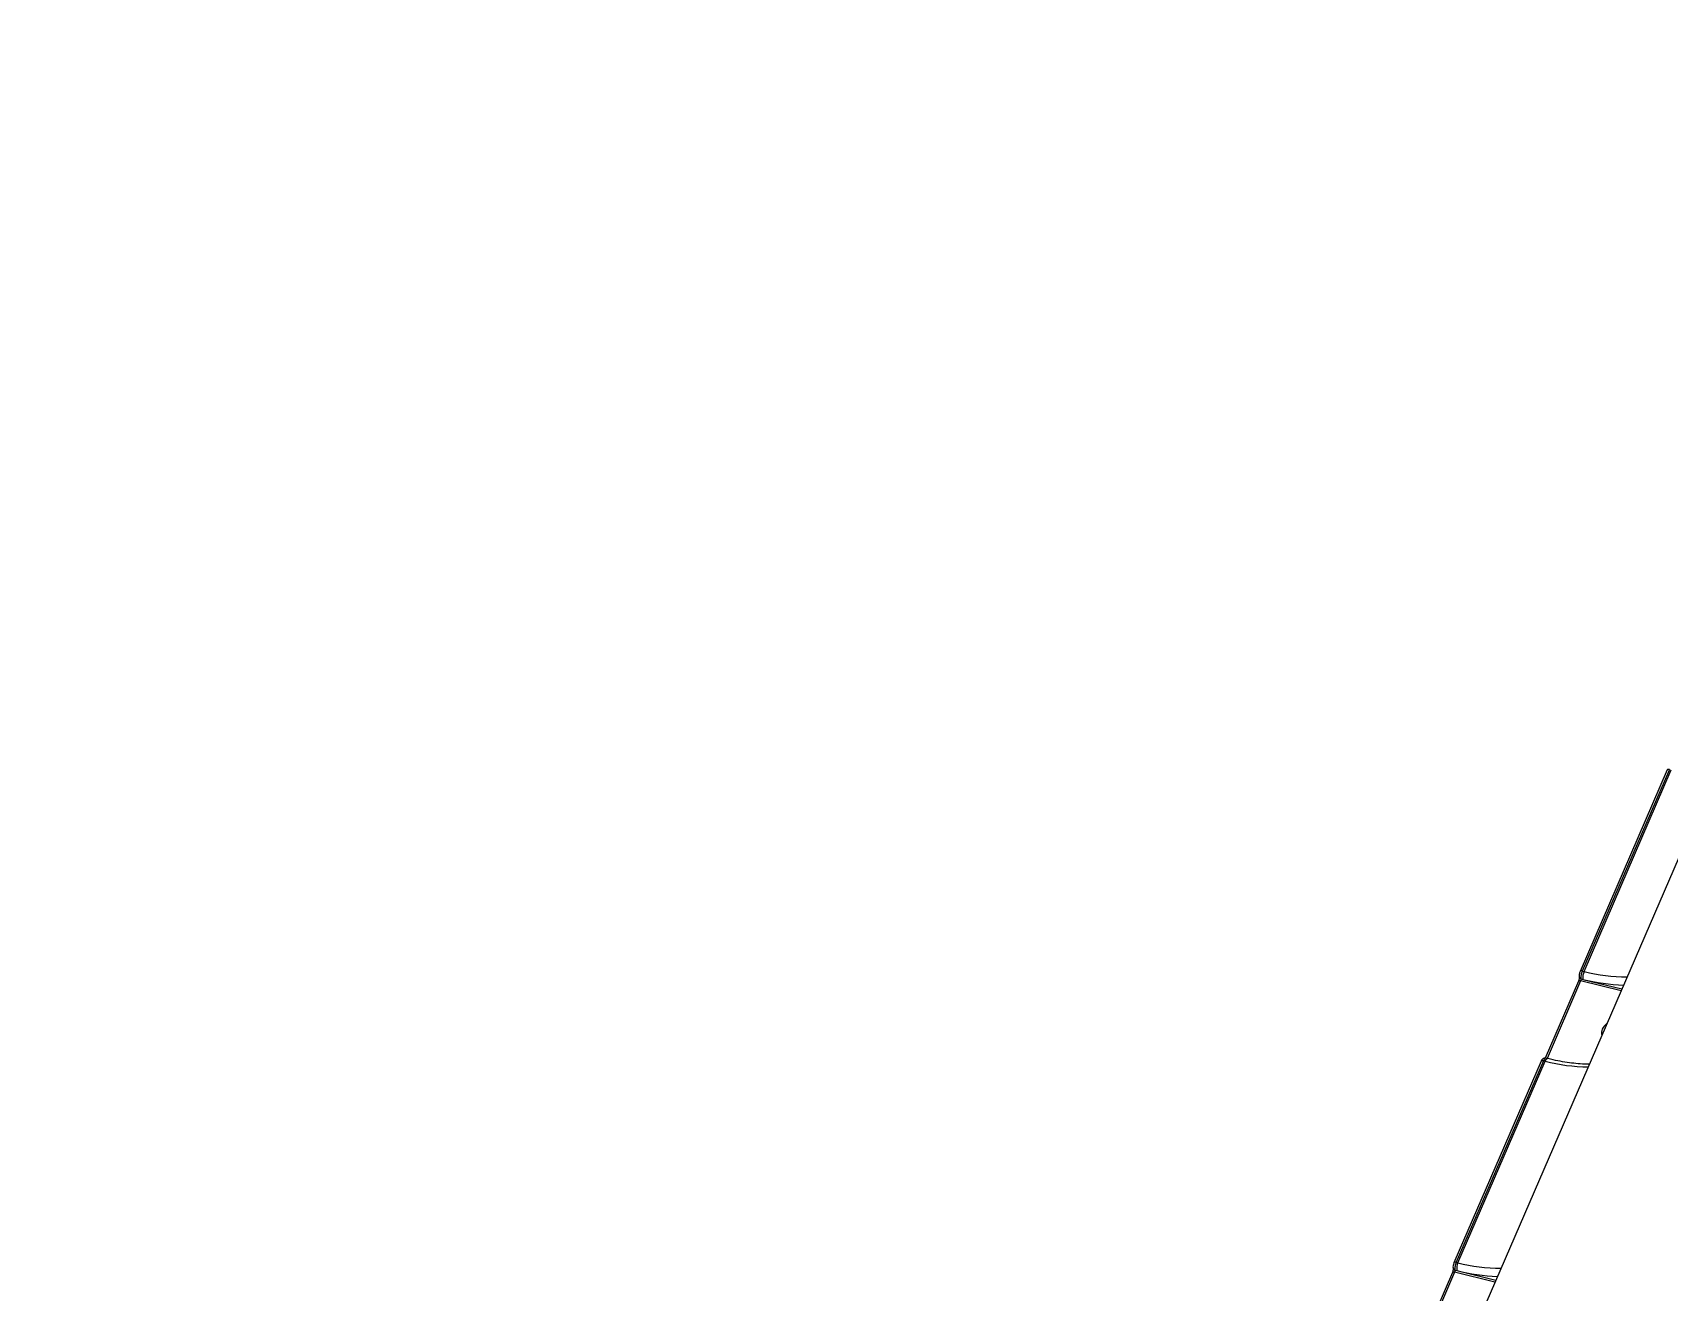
# Model space of a CAD drawing. Header units: millimetres. Extents: x -11024 to 8278, y -7837 to 5770.
# Drawn here: x 3214 to 3770, y 2128 to 2555 of the extents above; entities that cross this region are included whole.
import ezdxf

# ---------------------------------------------------------------- set-up
doc = ezdxf.new("R2010")
doc.units = ezdxf.units.MM
for name, color, linetype in [('DIKOM_ОБЪЕКТ', 7, 'Continuous'), ('DIKOM_РАЗМЕР_ЗОНА', 7, 'Continuous'), ('DIKOM_РАЗМЕР_ОБЪЕКТА', 7, 'Continuous')]:
    doc.layers.add(name, color=color, linetype=linetype)
doc.styles.add('style1', font='arial.ttf', dxfattribs={"width": 0.8})
doc.dimstyles.new('1-50', dxfattribs={"dimtxt": 300, "dimasz": 200, "dimexe": 100, "dimexo": 0, "dimgap": 100, "dimtad": 1, "dimtxsty": 'style1', "dimcen": 200, "dimclrd": 7, "dimclre": 7, "dimclrt": 7, "dimadec": 1, "dimazin": 2, "dimtfac": 1, "dimtmove": 0, "dimatfit": 2, "dimfxl": 0, "dimlwd": 25, "dimlwe": 18, "dimarcsym": 0})

# ---------------------------------------------------------------- blocks, each defined once
blk = doc.blocks.new('*D9')
at = {"layer": 'Defpoints', "color": 0, "transparency": 16777216}
for p in [(3740.68, 3707.51), (-8191.56, -3797.25), (-1076.12, -3797.25)]:
    blk.add_point(p, dxfattribs=at)
at = {"layer": 'DIKOM_РАЗМЕР_ОБЪЕКТА', "color": 7, "lineweight": 18, "transparency": 16777216}
for p, q in [((3740.68, 3707.51), (-8291.56, 3707.51)), ((-1076.12, -3797.25), (-8291.56, -3797.25))]:
    blk.add_line(p, q, dxfattribs=at)
at = {"layer": 'DIKOM_РАЗМЕР_ОБЪЕКТА', "color": 7, "lineweight": 25, "transparency": 16777216}
blk.add_line((-8191.56, 3507.51), (-8191.56, -3597.25), dxfattribs=at)
at = {"layer": 'DIKOM_РАЗМЕР_ОБЪЕКТА', "color": 7, "transparency": 16777216}
for points in [[(-8224.9, 3507.51), (-8158.23, 3507.51), (-8191.56, 3707.51)], [(-8224.9, -3597.25), (-8158.23, -3597.25), (-8191.56, -3797.25)]]:
    blk.add_solid(points, dxfattribs=at)
at = {"layer": 'DIKOM_РАЗМЕР_ОБЪЕКТА', "color": 7, "transparency": 16777216, "insert": (-8444.74, -44.87), "char_height": 300, "attachment_point": 5, "rotation": 90, "style": 'style1'}
blk.add_mtext('7500', dxfattribs=at)
blk = doc.blocks.new('*D11')
at = {"layer": 'Defpoints', "color": 0, "transparency": 16777216}
for p in [(3316.13, 5770.14), (-10574.15, -5797.25), (-1580.09, -5797.25)]:
    blk.add_point(p, dxfattribs=at)
at = {"layer": 'DIKOM_РАЗМЕР_ЗОНА', "color": 7, "lineweight": 18, "transparency": 16777216}
for p, q in [((3316.13, 5770.14), (-10674.15, 5770.14)), ((-1580.09, -5797.25), (-10674.15, -5797.25))]:
    blk.add_line(p, q, dxfattribs=at)
at = {"layer": 'DIKOM_РАЗМЕР_ЗОНА', "color": 7, "lineweight": 25, "transparency": 16777216}
blk.add_line((-10574.15, 5570.14), (-10574.15, -5597.25), dxfattribs=at)
at = {"layer": 'DIKOM_РАЗМЕР_ЗОНА', "color": 7, "transparency": 16777216}
for points in [[(-10607.49, 5570.14), (-10540.82, 5570.14), (-10574.15, 5770.14)], [(-10607.49, -5597.25), (-10540.82, -5597.25), (-10574.15, -5797.25)]]:
    blk.add_solid(points, dxfattribs=at)
at = {"layer": 'DIKOM_РАЗМЕР_ЗОНА', "color": 7, "transparency": 16777216, "insert": (-10827.33, -172.99), "char_height": 300, "attachment_point": 5, "rotation": 90, "style": 'style1'}
blk.add_mtext('11500', dxfattribs=at)

msp = doc.modelspace()

# ---------------------------------------------------------------- linework, layer by layer
at = {"layer": 'DIKOM_ОБЪЕКТ', "color": 7, "linetype": 'Continuous', "lineweight": 15}
for p, q in [((3816.236, 2372.412), (3699.784, 2103.52)), ((3770.099, 2304.648), (3740.433, 2236.147)), ((3770.847, 2304.768), (3741.181, 2236.268)), ((3741.786, 2236.119), (3771.453, 2304.62)), ((3741.181, 2236.268), (3741.786, 2236.119)), ((3739.879, 2232.811), (3728.55, 2206.652)), ((3740.626, 2232.931), (3729.195, 2206.535)), ((3754.37, 2229.561), (3740.626, 2232.931)), ((3740.77, 2233.59), (3741.412, 2233.433)), ((3741.412, 2233.433), (3754.642, 2230.189)), ((3727.209, 2205.611), (3697.543, 2137.111)), ((3727.956, 2205.732), (3698.29, 2137.231)), ((3698.896, 2137.083), (3728.562, 2205.583)), ((3728.562, 2205.583), (3727.956, 2205.732)), ((3729.379, 2206.49), (3728.753, 2206.643)), ((3698.29, 2137.231), (3698.896, 2137.083)), ((3696.988, 2133.774), (3685.66, 2107.615)), ((3697.736, 2133.894), (3686.304, 2107.498)), ((3711.479, 2130.524), (3697.736, 2133.894)), ((3697.879, 2134.554), (3698.522, 2134.396)), ((3698.522, 2134.396), (3711.751, 2131.152))]:
    msp.add_line(p, q, dxfattribs=at)
at = {"layer": 'DIKOM_ОБЪЕКТ', "color": 7, "linetype": 'Continuous', "lineweight": 15, "flags": 128}
for points in [[(3770.847, 2304.768), (3770.675, 2304.802), (3770.516, 2304.815), (3770.375, 2304.808), (3770.258, 2304.78), (3770.168, 2304.733), (3770.11, 2304.668), (3770.099, 2304.648)], [(3741.181, 2236.268), (3741.009, 2236.301), (3740.85, 2236.315), (3740.709, 2236.307), (3740.592, 2236.279), (3740.502, 2236.232), (3740.444, 2236.168), (3740.431, 2236.143)], [(3740.626, 2232.931), (3740.454, 2232.965), (3740.295, 2232.978), (3740.154, 2232.97), (3740.036, 2232.942), (3739.947, 2232.895), (3739.889, 2232.83), (3739.879, 2232.811)], [(3727.956, 2205.732), (3727.785, 2205.765), (3727.626, 2205.778), (3727.485, 2205.771), (3727.367, 2205.743), (3727.278, 2205.696), (3727.219, 2205.632), (3727.209, 2205.611)], [(3728.562, 2205.583), (3728.708, 2205.885), (3728.861, 2206.136), (3729.016, 2206.326), (3729.167, 2206.447), (3729.308, 2206.495), (3729.378, 2206.49)], [(3698.29, 2137.231), (3698.118, 2137.264), (3697.959, 2137.278), (3697.819, 2137.27), (3697.701, 2137.243), (3697.612, 2137.196), (3697.553, 2137.131), (3697.54, 2137.106)], [(3697.736, 2133.894), (3697.564, 2133.928), (3697.404, 2133.941), (3697.263, 2133.934), (3697.146, 2133.906), (3697.056, 2133.858), (3696.998, 2133.793), (3696.988, 2133.774)]]:
    msp.add_lwpolyline(points, dxfattribs=at)
at = {"layer": 'DIKOM_ОБЪЕКТ', "color": 7, "linetype": 'Continuous', "lineweight": 15}
for centre, radius, start, end in [((3745.911, 2234.176), 4.559, 154.76798, 189.3764), ((3756.527, 2293.26), 59.012, 255.53453, 269.87617), ((3740.951, 2234.395), 0.824, 197.2485, 257.36264), ((3757.421, 2296.68), 65.241, 255.79602, 268.04865), ((3751.091, 2215.117), 3.401, 155.68524, 193.13513), ((3751.969, 2214.787), 4.337, 124.34627, 156.47831), ((3743.3, 2262.7), 58.987, 255.53153, 269.87916), ((3698.059, 2135.357), 0.823, 197.23859, 257.39688), ((3703.017, 2135.139), 4.556, 154.75131, 189.38309), ((3713.636, 2194.22), 59.009, 255.53414, 269.87655), ((3714.531, 2197.649), 65.247, 255.79659, 268.04808)]:
    msp.add_arc(centre, radius, start, end, dxfattribs=at)
for points, knots in [([(3740.179, 2235.274), (3740.161, 2235.188), (3740.093, 2234.877), (3740.065, 2234.508), (3740.164, 2234.236), (3740.192, 2234.158)], [0, 0, 0, 0, 0.2137009, 0.7744975, 1, 1, 1, 1]), ([(3740.436, 2236.141), (3740.369, 2235.978), (3740.254, 2235.7), (3740.201, 2235.399), (3740.179, 2235.274)], [0, 0, 0, 0, 0.5855779, 1, 1, 1, 1]), ([(3741.181, 2236.268), (3741.13, 2236.142), (3741.001, 2235.823), (3740.836, 2235.236), (3740.723, 2234.585), (3740.691, 2233.992), (3740.744, 2233.724), (3740.77, 2233.59)], [0, 0, 0, 0, 0.1407283, 0.3553792, 0.5702434, 0.7851204, 1, 1, 1, 1]), ([(3740.159, 2234.167), (3740.159, 2234.168), (3740.156, 2234.179), (3740.164, 2234.139), (3740.166, 2234.055), (3740.158, 2233.876), (3740.122, 2233.616), (3740.05, 2233.292), (3739.959, 2233), (3739.899, 2232.863), (3739.879, 2232.817)], [0, 0, 0, 0, 0.00585, 0.0950051, 0.2005459, 0.3369396, 0.5006877, 0.6917366, 0.8977335, 1, 1, 1, 1]), ([(3740.77, 2233.59), (3740.772, 2233.558), (3740.776, 2233.494), (3740.755, 2233.349), (3740.718, 2233.188), (3740.672, 2233.042), (3740.639, 2232.963), (3740.626, 2232.931)], [0, 0, 0, 0, 0.215351, 0.4305815, 0.6453441, 0.85963, 1, 1, 1, 1]), ([(3728.756, 2206.642), (3728.755, 2206.642), (3728.625, 2206.702), (3728.346, 2206.679), (3728, 2206.578), (3727.716, 2206.385), (3727.459, 2206.096), (3727.299, 2205.831), (3727.22, 2205.633), (3727.21, 2205.608)], [0, 0, 0, 0, 0.0015972, 0.2009945, 0.3623143, 0.5189608, 0.6988648, 0.9624075, 1, 1, 1, 1]), ([(3728.748, 2206.624), (3728.734, 2206.634), (3728.659, 2206.685), (3728.47, 2206.56), (3728.208, 2206.257), (3728.04, 2205.907), (3727.956, 2205.732)], [0, 0, 0, 0, 0.0719936, 0.3813654, 0.690656, 1, 1, 1, 1]), ([(3743.553, 2204.583), (3743.463, 2204.583), (3742.489, 2204.574), (3740.513, 2204.669), (3737.576, 2204.942), (3734.498, 2205.397), (3731.751, 2205.927), (3730.024, 2206.337), (3729.379, 2206.49)], [0, 0, 0, 0, 0.0214372, 0.2333911, 0.4459047, 0.6589917, 0.8725592, 1, 1, 1, 1]), ([(3697.268, 2135.13), (3697.268, 2135.131), (3697.266, 2135.142), (3697.273, 2135.103), (3697.276, 2135.018), (3697.268, 2134.84), (3697.232, 2134.58), (3697.159, 2134.255), (3697.069, 2133.964), (3697.008, 2133.826), (3696.988, 2133.781)], [0, 0, 0, 0, 0.00585028, 0.09497641, 0.20055187, 0.33695186, 0.50069115, 0.69177782, 0.89779098, 1, 1, 1, 1]), ([(3697.289, 2136.237), (3697.27, 2136.151), (3697.202, 2135.84), (3697.175, 2135.472), (3697.273, 2135.199), (3697.301, 2135.121)], [0, 0, 0, 0, 0.2137009, 0.7744975, 1, 1, 1, 1]), ([(3697.546, 2137.104), (3697.478, 2136.942), (3697.363, 2136.664), (3697.31, 2136.362), (3697.289, 2136.237)], [0, 0, 0, 0, 0.58560845, 1, 1, 1, 1]), ([(3698.29, 2137.231), (3698.239, 2137.105), (3698.11, 2136.786), (3697.945, 2136.2), (3697.832, 2135.548), (3697.8, 2134.955), (3697.853, 2134.688), (3697.879, 2134.554)], [0, 0, 0, 0, 0.1406711, 0.3554082, 0.5702745, 0.7851693, 1, 1, 1, 1]), ([(3697.879, 2134.554), (3697.881, 2134.522), (3697.885, 2134.457), (3697.864, 2134.312), (3697.827, 2134.151), (3697.781, 2134.006), (3697.749, 2133.926), (3697.736, 2133.894)], [0, 0, 0, 0, 0.215538, 0.4306315, 0.6454189, 0.8596441, 1, 1, 1, 1])]:
    msp.add_open_spline(points, degree=3, knots=knots, dxfattribs=at)

# ---------------------------------------------------------------- dimensions: what is measured, and where the dimension line sits
at = {"layer": 'DIKOM_РАЗМЕР_ЗОНА'}
dim = msp.add_linear_dim(base=(-10574.155, -5797.252), p1=(3316.126, 5770.14), p2=(-1580.087, -5797.252), angle=90, text='11500', dimstyle='1-50', dxfattribs=at)
dim.commit()
dim.dimension.update_dxf_attribs({"geometry": '*D11', "text_midpoint": (-10574.155, -172.992), "dimtype": 160})
at = {"layer": 'DIKOM_РАЗМЕР_ОБЪЕКТА'}
dim = msp.add_linear_dim(base=(-8191.564, -3797.252), p1=(3740.68, 3707.508), p2=(-1076.116, -3797.252), angle=90, text='7500', dimstyle='1-50', dxfattribs=at)
dim.commit()
dim.dimension.update_dxf_attribs({"geometry": '*D9', "text_midpoint": (-8191.564, -44.872), "dimtype": 160})

doc.saveas('drawing.dxf')
